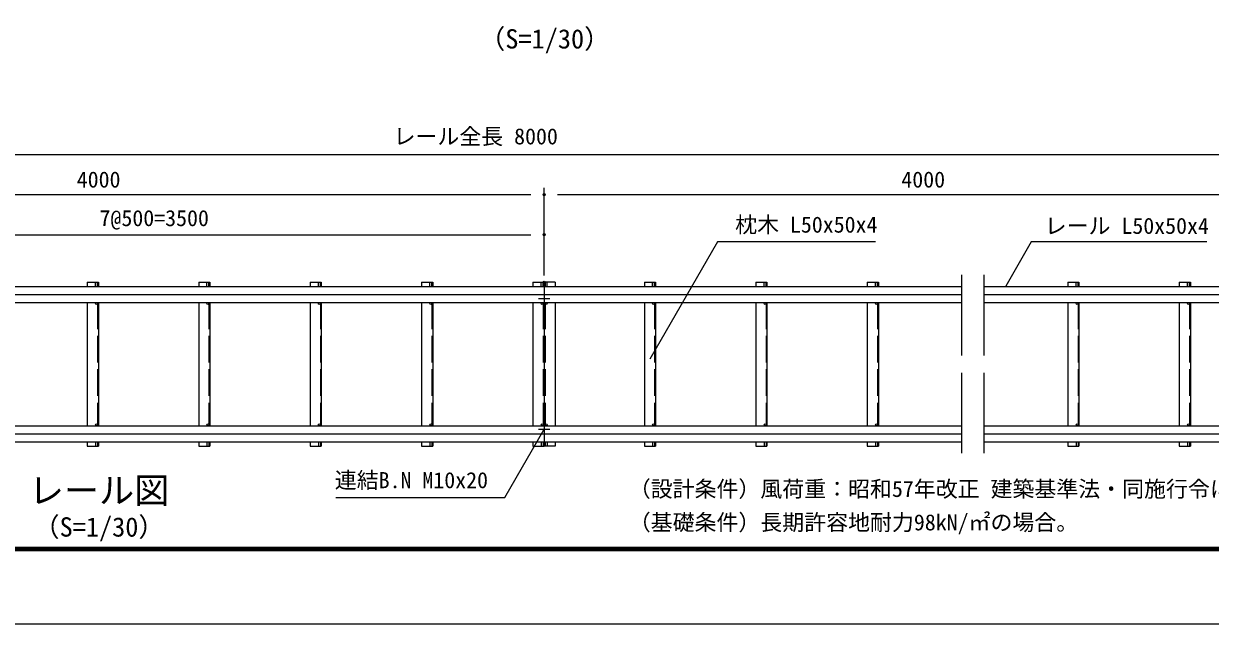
# Model space of a CAD drawing. Units: millimetres, scale not verified. Extents: x -6300 to 6300, y -4455 to 4455.
# Drawn here: x -3631 to 1693, y -4455 to -1761 of the extents above; entities that cross this region are included whole.
import ezdxf
from ezdxf.enums import TextEntityAlignment as Align

# ---------------------------------------------------------------- set-up
doc = ezdxf.new("R2010")
doc.units = ezdxf.units.MM
doc.header["$LTSCALE"] = 20
doc.header["$PDMODE"] = 32
doc.header["$PDSIZE"] = 10
doc.linetypes.add('DASHED', pattern=[7.5, 6, -1.5])
doc.linetypes.add('USER1', pattern=[50.8, 31.75, -6.35, 6.35, -6.35])
for name, color, linetype, lineweight in [('0-0_D-TTL-TXT', 7, 'Continuous', 25), ('0-1_D-STR1', 1, 'Continuous', 25), ('0-3_D-BMK', 2, 'USER1', 13), ('0-5_D-STR3', 3, 'Continuous', 13), ('0-8_D-STR-DIM', 7, 'Continuous', 13), ('0-B_D-STR-TXT', 7, 'Continuous', 13), ('0-C_D-TTL', 7, 'Continuous', 25)]:
    doc.layers.add(name, color=color, linetype=linetype, lineweight=lineweight)
doc.layers.add('0-A_Defpoints', color=8, linetype='Continuous')
doc.styles.add('ＭＳ ゴシック', font='')
doc.styles.get('ＭＳ ゴシック').set_extended_font_data('MS Gothic')

msp = doc.modelspace()

# ---------------------------------------------------------------- linework, layer by layer
at = {"layer": '0-1_D-STR1'}
for p, q in [((-3345.78, -2920.45), (-3345.78, -2940.09)), ((-2845.78, -2920.45), (-2845.78, -2940.09)), ((-2345.78, -2920.45), (-2345.78, -2940.09)), ((-1845.78, -2920.45), (-1845.78, -2940.09)), ((-1345.78, -2920.45), (-1345.78, -2940.09)), ((-1245.78, -2920.45), (-1245.78, -2940.09)), ((-845.78, -2920.45), (-845.78, -2940.09)), ((-345.78, -2920.45), (-345.78, -2940.09)), ((154.22, -2920.45), (154.22, -2940.09)), ((1054.22, -2920.45), (1054.22, -2940.09)), ((1554.22, -2920.45), (1554.22, -2940.09)), ((-5295.78, -2940.09), (-1295.78, -2940.09)), ((-5295.78, -2975.45), (-1295.78, -2975.45)), ((-1295.78, -2940.09), (579.22, -2940.09)), ((-1295.78, -2975.45), (579.22, -2975.45)), ((679.22, -2940.09), (2104.22, -2940.09)), ((679.22, -2975.45), (2104.22, -2975.45)), ((-5295.78, -3010.8), (-1295.78, -3010.8)), ((-3345.78, -3010.8), (-3345.78, -3565.09)), ((-3295.78, -3010.8), (-3295.78, -3565.09)), ((-2845.78, -3010.8), (-2845.78, -3565.09)), ((-2795.78, -3010.8), (-2795.78, -3565.09)), ((-2345.78, -3010.8), (-2345.78, -3565.09)), ((-2295.78, -3010.8), (-2295.78, -3565.09)), ((-1845.78, -3010.8), (-1845.78, -3565.09)), ((-1795.78, -3010.8), (-1795.78, -3565.09)), ((-1345.78, -3010.8), (-1345.78, -3565.09)), ((-1295.78, -3010.8), (579.22, -3010.8)), ((-1245.78, -3010.8), (-1245.78, -3565.09)), ((-845.78, -3010.8), (-845.78, -3565.09)), ((-795.78, -3010.8), (-795.78, -3565.09)), ((-345.78, -3010.8), (-345.78, -3565.09)), ((-295.78, -3010.8), (-295.78, -3565.09)), ((154.22, -3010.8), (154.22, -3565.09)), ((204.22, -3010.8), (204.22, -3565.09)), ((679.22, -3010.8), (2104.22, -3010.8)), ((1054.22, -3010.8), (1054.22, -3565.09)), ((1104.22, -3010.8), (1104.22, -3565.09)), ((1554.22, -3010.8), (1554.22, -3565.09)), ((1604.22, -3010.8), (1604.22, -3565.09)), ((-5295.78, -3565.09), (-1295.78, -3565.09)), ((-1295.78, -3565.09), (579.22, -3565.09)), ((679.22, -3565.09), (2104.22, -3565.09)), ((-5295.78, -3600.45), (-1295.78, -3600.45)), ((-1295.78, -3600.45), (579.22, -3600.45)), ((679.22, -3600.45), (2104.22, -3600.45)), ((-5295.78, -3635.8), (-1295.78, -3635.8)), ((-3345.78, -3635.8), (-3345.78, -3655.45)), ((-3345.78, -3655.45), (-3295.78, -3655.45)), ((-3345.78, -3655.45), (-3295.78, -3655.45)), ((-3295.78, -3635.8), (-3295.78, -3655.45)), ((-2845.78, -3635.8), (-2845.78, -3655.45)), ((-2845.78, -3655.45), (-2795.78, -3655.45)), ((-2845.78, -3655.45), (-2795.78, -3655.45)), ((-2795.78, -3635.8), (-2795.78, -3655.45)), ((-2345.78, -3635.8), (-2345.78, -3655.45)), ((-2345.78, -3655.45), (-2295.78, -3655.45)), ((-2345.78, -3655.45), (-2295.78, -3655.45)), ((-2295.78, -3635.8), (-2295.78, -3655.45)), ((-1845.78, -3635.8), (-1845.78, -3655.45)), ((-1845.78, -3655.45), (-1795.78, -3655.45)), ((-1845.78, -3655.45), (-1795.78, -3655.45)), ((-1795.78, -3635.8), (-1795.78, -3655.45)), ((-1345.78, -3635.8), (-1345.78, -3655.45)), ((-1345.78, -3655.45), (-1295.78, -3655.45)), ((-1345.78, -3655.45), (-1295.78, -3655.45)), ((-1295.78, -3635.8), (579.22, -3635.8)), ((-1245.78, -3655.45), (-1295.78, -3655.45)), ((-1245.78, -3655.45), (-1295.78, -3655.45)), ((-1245.78, -3635.8), (-1245.78, -3655.45)), ((-845.78, -3635.8), (-845.78, -3655.45)), ((-845.78, -3655.45), (-795.78, -3655.45)), ((-845.78, -3655.45), (-795.78, -3655.45)), ((-795.78, -3635.8), (-795.78, -3655.45)), ((-345.78, -3635.8), (-345.78, -3655.45)), ((-345.78, -3655.45), (-295.78, -3655.45)), ((-345.78, -3655.45), (-295.78, -3655.45)), ((-295.78, -3635.8), (-295.78, -3655.45)), ((154.22, -3635.8), (154.22, -3655.45)), ((154.22, -3655.45), (204.22, -3655.45)), ((154.22, -3655.45), (204.22, -3655.45)), ((204.22, -3635.8), (204.22, -3655.45)), ((679.22, -3635.8), (2104.22, -3635.8)), ((1054.22, -3635.8), (1054.22, -3655.45)), ((1054.22, -3655.45), (1104.22, -3655.45)), ((1054.22, -3655.45), (1104.22, -3655.45)), ((1104.22, -3635.8), (1104.22, -3655.45)), ((1554.22, -3635.8), (1554.22, -3655.45)), ((1554.22, -3655.45), (1604.22, -3655.45)), ((1554.22, -3655.45), (1604.22, -3655.45)), ((1604.22, -3635.8), (1604.22, -3655.45))]:
    msp.add_line(p, q, dxfattribs=at)
at = {"layer": '0-1_D-STR1', "linetype": 'DASHED'}
for p, q in [((-3299.78, -3010.8), (-3299.78, -3565.09)), ((-2799.78, -3010.8), (-2799.78, -3565.09)), ((-2299.78, -3010.8), (-2299.78, -3565.09)), ((-1799.78, -3010.8), (-1799.78, -3565.09)), ((-1299.78, -3010.8), (-1299.78, -3565.09)), ((-1291.78, -3010.8), (-1291.78, -3565.09)), ((-799.78, -3010.8), (-799.78, -3565.09)), ((-299.78, -3010.8), (-299.78, -3565.09)), ((200.22, -3010.8), (200.22, -3565.09)), ((1100.22, -3010.8), (1100.22, -3565.09)), ((1600.22, -3010.8), (1600.22, -3565.09))]:
    msp.add_line(p, q, dxfattribs=at)
at = {"layer": '0-1_D-STR1'}
for points in [[(-3345.78, -2920.45), (-3295.78, -2920.45), (-3295.78, -2940.09)], [(-2845.78, -2920.45), (-2795.78, -2920.45), (-2795.78, -2940.09)], [(-2345.78, -2920.45), (-2295.78, -2920.45), (-2295.78, -2940.09)], [(-1845.78, -2920.45), (-1795.78, -2920.45), (-1795.78, -2940.09)], [(-1345.78, -2920.45), (-1295.78, -2920.45), (-1295.78, -3655.45)], [(-1245.78, -2920.45), (-1295.78, -2920.45), (-1295.78, -3655.45)], [(-845.78, -2920.45), (-795.78, -2920.45), (-795.78, -2940.09)], [(-345.78, -2920.45), (-295.78, -2920.45), (-295.78, -2940.09)], [(154.22, -2920.45), (204.22, -2920.45), (204.22, -2940.09)], [(1054.22, -2920.45), (1104.22, -2920.45), (1104.22, -2940.09)], [(1554.22, -2920.45), (1604.22, -2920.45), (1604.22, -2940.09)]]:
    msp.add_lwpolyline(points, dxfattribs=at)
at = {"layer": '0-3_D-BMK'}
for p, q in [((-1270.78, -2995.45), (-1320.78, -2995.45)), ((-1270.78, -3580.45), (-1320.78, -3580.45))]:
    msp.add_line(p, q, dxfattribs=at)
at = {"layer": '0-5_D-STR3'}
for p, q in [((-3299.78, -2920.45), (-3299.78, -2940.09)), ((-3299.78, -2940.09), (-3299.78, -2920.45)), ((-2799.78, -2920.45), (-2799.78, -2940.09)), ((-2799.78, -2940.09), (-2799.78, -2920.45)), ((-2299.78, -2920.45), (-2299.78, -2940.09)), ((-2299.78, -2940.09), (-2299.78, -2920.45)), ((-1799.78, -2920.45), (-1799.78, -2940.09)), ((-1799.78, -2940.09), (-1799.78, -2920.45)), ((-1299.78, -2920.45), (-1299.78, -2940.09)), ((-1299.78, -2940.09), (-1299.78, -2920.45)), ((-1291.78, -2920.45), (-1291.78, -2940.09)), ((-1291.78, -2940.09), (-1291.78, -2920.45)), ((-799.78, -2920.45), (-799.78, -2940.09)), ((-799.78, -2940.09), (-799.78, -2920.45)), ((-299.78, -2920.45), (-299.78, -2940.09)), ((-299.78, -2940.09), (-299.78, -2920.45)), ((200.22, -2920.45), (200.22, -2940.09)), ((200.22, -2940.09), (200.22, -2920.45)), ((1100.22, -2920.45), (1100.22, -2940.09)), ((1100.22, -2940.09), (1100.22, -2920.45)), ((1600.22, -2920.45), (1600.22, -2940.09)), ((1600.22, -2940.09), (1600.22, -2920.45)), ((-3308.78, -3015.95), (-3308.78, -3010.8)), ((-3299.78, -3015.95), (-3299.78, -3010.8)), ((-2808.78, -3015.95), (-2808.78, -3010.8)), ((-2799.78, -3015.95), (-2799.78, -3010.8)), ((-2308.78, -3015.95), (-2308.78, -3010.8)), ((-2299.78, -3015.95), (-2299.78, -3010.8)), ((-1808.78, -3015.95), (-1808.78, -3010.8)), ((-1799.78, -3015.95), (-1799.78, -3010.8)), ((-1308.78, -3015.95), (-1308.78, -3010.8)), ((-1299.78, -3015.95), (-1299.78, -3010.8)), ((-1291.78, -3015.95), (-1291.78, -3010.8)), ((-1282.78, -3015.95), (-1282.78, -3010.8)), ((-808.78, -3015.95), (-808.78, -3010.8)), ((-799.78, -3015.95), (-799.78, -3010.8)), ((-308.78, -3015.95), (-308.78, -3010.8)), ((-299.78, -3015.95), (-299.78, -3010.8)), ((191.22, -3015.95), (191.22, -3010.8)), ((200.22, -3015.95), (200.22, -3010.8)), ((1091.22, -3015.95), (1091.22, -3010.8)), ((1100.22, -3015.95), (1100.22, -3010.8)), ((1591.22, -3015.95), (1591.22, -3010.8)), ((1600.22, -3015.95), (1600.22, -3010.8)), ((-3308.78, -3559.95), (-3308.78, -3565.09)), ((-3299.78, -3559.95), (-3299.78, -3565.09)), ((-2808.78, -3559.95), (-2808.78, -3565.09)), ((-2799.78, -3559.95), (-2799.78, -3565.09)), ((-2308.78, -3559.95), (-2308.78, -3565.09)), ((-2299.78, -3559.95), (-2299.78, -3565.09)), ((-1808.78, -3559.95), (-1808.78, -3565.09)), ((-1799.78, -3559.95), (-1799.78, -3565.09)), ((-1308.78, -3559.95), (-1308.78, -3565.09)), ((-1299.78, -3559.95), (-1299.78, -3565.09)), ((-1291.78, -3559.95), (-1291.78, -3565.09)), ((-1282.78, -3559.95), (-1282.78, -3565.09)), ((-808.78, -3559.95), (-808.78, -3565.09)), ((-799.78, -3559.95), (-799.78, -3565.09)), ((-308.78, -3559.95), (-308.78, -3565.09)), ((-299.78, -3559.95), (-299.78, -3565.09)), ((191.22, -3559.95), (191.22, -3565.09)), ((200.22, -3559.95), (200.22, -3565.09)), ((1091.22, -3559.95), (1091.22, -3565.09)), ((1100.22, -3559.95), (1100.22, -3565.09)), ((1591.22, -3559.95), (1591.22, -3565.09)), ((1600.22, -3559.95), (1600.22, -3565.09)), ((-3299.78, -3635.8), (-3299.78, -3655.45)), ((-3299.78, -3635.8), (-3299.78, -3655.45)), ((-2799.78, -3635.8), (-2799.78, -3655.45)), ((-2799.78, -3635.8), (-2799.78, -3655.45)), ((-2299.78, -3635.8), (-2299.78, -3655.45)), ((-2299.78, -3635.8), (-2299.78, -3655.45)), ((-1799.78, -3635.8), (-1799.78, -3655.45)), ((-1799.78, -3635.8), (-1799.78, -3655.45)), ((-1299.78, -3635.8), (-1299.78, -3655.45)), ((-1299.78, -3635.8), (-1299.78, -3655.45)), ((-1291.78, -3635.8), (-1291.78, -3655.45)), ((-1291.78, -3635.8), (-1291.78, -3655.45)), ((-799.78, -3635.8), (-799.78, -3655.45)), ((-799.78, -3635.8), (-799.78, -3655.45)), ((-299.78, -3635.8), (-299.78, -3655.45)), ((-299.78, -3635.8), (-299.78, -3655.45)), ((200.22, -3635.8), (200.22, -3655.45)), ((200.22, -3635.8), (200.22, -3655.45)), ((1100.22, -3635.8), (1100.22, -3655.45)), ((1100.22, -3635.8), (1100.22, -3655.45)), ((1600.22, -3635.8), (1600.22, -3655.45)), ((1600.22, -3635.8), (1600.22, -3655.45))]:
    msp.add_line(p, q, dxfattribs=at)
for points in [[(-3308.78, -2940.09), (-3308.78, -2920.45), (-3299.78, -2920.45)], [(-2808.78, -2940.09), (-2808.78, -2920.45), (-2799.78, -2920.45)], [(-2308.78, -2940.09), (-2308.78, -2920.45), (-2299.78, -2920.45)], [(-1808.78, -2940.09), (-1808.78, -2920.45), (-1799.78, -2920.45)], [(-1308.78, -2940.09), (-1308.78, -2920.45), (-1299.78, -2920.45)], [(-1282.78, -2940.09), (-1282.78, -2920.45), (-1291.78, -2920.45)], [(-808.78, -2940.09), (-808.78, -2920.45), (-799.78, -2920.45)], [(-308.78, -2940.09), (-308.78, -2920.45), (-299.78, -2920.45)], [(191.22, -2940.09), (191.22, -2920.45), (200.22, -2920.45)], [(1091.22, -2940.09), (1091.22, -2920.45), (1100.22, -2920.45)], [(1591.22, -2940.09), (1591.22, -2920.45), (1600.22, -2920.45)], [(-3308.78, -3635.8), (-3308.78, -3655.45), (-3299.78, -3655.45)], [(-2808.78, -3635.8), (-2808.78, -3655.45), (-2799.78, -3655.45)], [(-2308.78, -3635.8), (-2308.78, -3655.45), (-2299.78, -3655.45)], [(-1808.78, -3635.8), (-1808.78, -3655.45), (-1799.78, -3655.45)], [(-1308.78, -3635.8), (-1308.78, -3655.45), (-1299.78, -3655.45)], [(-1282.78, -3635.8), (-1282.78, -3655.45), (-1291.78, -3655.45)], [(-808.78, -3635.8), (-808.78, -3655.45), (-799.78, -3655.45)], [(-308.78, -3635.8), (-308.78, -3655.45), (-299.78, -3655.45)], [(191.22, -3635.8), (191.22, -3655.45), (200.22, -3655.45)], [(1091.22, -3635.8), (1091.22, -3655.45), (1100.22, -3655.45)], [(1591.22, -3635.8), (1591.22, -3655.45), (1600.22, -3655.45)]]:
    msp.add_lwpolyline(points, dxfattribs=at)
for centre in [(-3304.28, -3015.95), (-2804.28, -3015.95), (-2304.28, -3015.95), (-1804.28, -3015.95), (-1304.28, -3015.95), (-1287.28, -3015.95), (-804.28, -3015.95), (-304.28, -3015.95), (195.72, -3015.95), (1095.72, -3015.95), (1595.72, -3015.95), (-3304.28, -3559.95), (-2804.28, -3559.95), (-2304.28, -3559.95), (-1804.28, -3559.95), (-1304.28, -3559.95), (-1287.28, -3559.95), (-804.28, -3559.95), (-304.28, -3559.95), (195.72, -3559.95), (1095.72, -3559.95), (1595.72, -3559.95)]:
    msp.add_circle(centre, 4.5, dxfattribs=at)
at = {"layer": '0-8_D-STR-DIM'}
for p, q in [((-5235.78, -2347.46), (2044.22, -2347.46)), ((-1295.78, -2890.45), (-1295.78, -2497.46)), ((-1295.78, -2890.45), (-1295.78, -2497.46)), ((-5235.78, -2527.46), (-1355.78, -2527.46)), ((-1235.78, -2527.46), (2044.22, -2527.46)), ((-4735.78, -2707.46), (-1355.78, -2707.46)), ((-1295.78, -2890.45), (-1295.78, -2677.46)), ((579.22, -3249.47), (579.22, -2887.95)), ((679.22, -3249.47), (679.22, -2887.95)), ((579.22, -3687.95), (579.22, -3326.42)), ((679.22, -3687.95), (679.22, -3326.42))]:
    msp.add_line(p, q, dxfattribs=at)
at = {"layer": '0-A_Defpoints'}
for p in [(-1295.78, -2527.46), (-1295.78, -2707.46), (-1295.78, -2920.45)]:
    msp.add_point(p, dxfattribs=at)
at = {"layer": '0-B_D-STR-TXT'}
for points in [[(191.49, -2739.41), (-518.02, -2739.41), (-821.44, -3264.95)], [(1677.81, -2739.41), (890.26, -2739.41), (775.39, -2938.36)], [(-2230.86, -3886.75), (-1472.62, -3886.75), (-1296.78, -3582.18)]]:
    msp.add_lwpolyline(points, dxfattribs=at)
at = {"layer": '0-C_D-TTL', "color": 2}
msp.add_lwpolyline([(-6299.99, 4455.02), (6300.01, 4455.02), (6300.01, -4454.98), (-6299.99, -4454.98)], close=True, dxfattribs=at)
at = {"layer": '0-C_D-TTL'}
for points in [[(-5894.99, 4125.02), (5895.01, 4125.02), (5895.01, -4124.98), (-5894.99, -4124.98)], [(-5891.24, 4121.27), (5891.26, 4121.27), (5891.26, -4121.23), (-5891.24, -4121.23)], [(-5887.49, 4117.52), (5887.51, 4117.52), (5887.51, -4117.48), (-5887.49, -4117.48)], [(-5883.74, 4113.77), (5883.76, 4113.77), (5883.76, -4113.73), (-5883.74, -4113.73)], [(-5879.99, 4110.02), (5880.01, 4110.02), (5880.01, -4109.98), (-5879.99, -4109.98)]]:
    msp.add_lwpolyline(points, close=True, dxfattribs=at)

# ---------------------------------------------------------------- texts
at = {"layer": '0-0_D-TTL-TXT', "style": 'ＭＳ ゴシック'}
for s, height, p in [('（S=1/30）', 86.66, (-1588.16, -1897.75)), ('レール図', 115.4, (-3607.66, -3946.78)), ('（設計条件）風荷重：昭和57年改正 建築基準法・同施行令に基づく風圧力に準拠。', 72.14, (-915.89, -3905.39)), ('（S=1/30）', 86.66, (-3588.16, -4087.72)), ('（基礎条件）長期許容地耐力98kN/㎡の場合。', 72.14, (-915.89, -4055.39))]:
    msp.add_text(s, height=height, dxfattribs=at).set_placement(p, align=Align.BOTTOM_LEFT)
at = {"layer": '0-8_D-STR-DIM', "style": 'ＭＳ ゴシック'}
for s, p in [('レール全長 8000', (-1971.49, -2323.64)), ('4000', (-3392.9, -2517.34)), ('4000', (307.1, -2517.34)), ('7@500=3500', (-3290.65, -2690.3))]:
    msp.add_text(s, height=72.14, dxfattribs=at).set_placement(p, align=Align.BOTTOM_LEFT)
at = {"layer": '0-B_D-STR-TXT', "style": 'ＭＳ ゴシック'}
for s, p in [('枕木 L50x50x4', (-438.59, -2719.58)), ('レール L50x50x4', (950.27, -2725.1)), ('連結B.N M10x20', (-2235.05, -3866.15))]:
    msp.add_text(s, height=72.14, dxfattribs=at).set_placement(p, align=Align.BOTTOM_LEFT)

doc.saveas('drawing.dxf')
